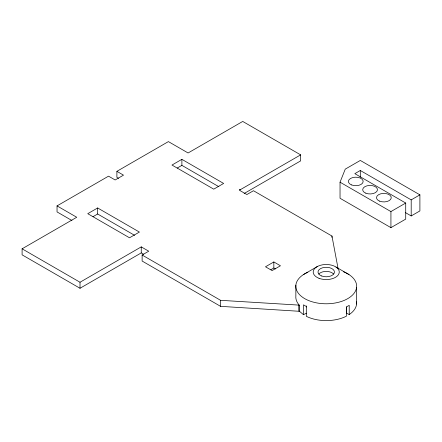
<?xml version="1.0" encoding="UTF-8"?>
<svg xmlns="http://www.w3.org/2000/svg" width="442" height="442" viewBox="0 0 442 442"><rect width="100%" height="100%" fill="white"/><g stroke="black" fill="none" stroke-linecap="round" stroke-linejoin="round"><path stroke-width="0.66" d="M306.317 307.03L306.383 305.908M419.9 194.85L411.198 199.872L360.307 170.49L354.827 173.656L405.717 203.038L405.717 219.11L390.927 227.652L340.036 198.265L340.036 182.192L345.257 169.131L360.307 160.446L419.9 194.85L419.9 210.922L411.198 215.945L405.281 212.53M143.556 254.238L141.252 252.907L80.008 288.272L22.1 254.841L22.1 248.813L80.008 282.245L141.252 246.885L148.733 251.2L142.125 255.017L142.125 261.045L220.597 306.35L299.068 311.273L299.024 304.869A30.421 17.564 0 0 1 295.858 295.963L295.858 285.178M303.24 274.72L317.571 266.399M71.958 220.536L57.04 211.922L57.04 205.895L108.544 176.159L115.152 179.977L123.506 175.154L116.892 171.341L116.892 177.364L118.544 178.319M116.892 171.341L168.396 141.606L188.093 152.976L242.73 121.434L300.637 154.866L300.637 160.894L244.144 193.508M22.1 248.813L76.737 217.265L57.04 205.895M97.649 207.967L87.748 213.679L129.506 237.79L139.407 232.072L97.649 207.967L97.649 213.994L134.639 235.348M181.883 159.335L171.982 165.048L213.74 189.159L223.641 183.441L181.883 159.335L181.883 165.363L218.867 186.717M92.991 216.685L97.649 213.994M177.225 168.054L181.883 165.363M300.637 154.866L239.387 190.226L246.868 194.546L253.481 190.729L331.953 236.034L338.064 268.493M273.841 261.951L265.487 266.775L272.101 270.592L280.449 265.769L273.841 261.951L273.841 267.979L270.858 269.697M340.036 182.192L390.927 211.574L405.717 203.038M142.125 255.017L220.597 300.322L299.284 305.124M299.284 311.124L303.477 314.693L306.317 313.24M356.567 301.787A30.421 17.564 0 0 1 349.219 314.538L346.34 313.102L346.34 306.892M239.387 189.419L240.26 189.922M273.841 267.979L275.493 268.935M335.981 267.034L348.981 274.565M411.198 199.872L411.198 215.945M390.927 211.574L390.927 227.652M360.307 170.49L360.307 177.187M356.595 287.267L356.595 304.079M349.219 314.538L349.219 305.334L346.418 306.969L346.418 316.174A30.421 17.564 0 0 1 306.306 316.312L306.306 306.466L303.477 304.853L303.477 314.693M331.953 236.034L331.953 237.371M299.068 305.245L299.068 311.273M220.597 300.322L220.597 306.35M141.252 246.885L141.252 252.907M80.008 282.245L80.008 288.272M343.528 271.775A30.421 17.564 0 0 1 349.274 297.687A30.421 17.564 0 0 1 304.041 298.239A30.421 17.564 0 0 1 307.881 272.211M318.826 274.084A8.227 4.752 0 0 1 326.179 271.41A8.227 4.752 0 0 1 333.583 274.034M319.047 278.316A13.039 7.531 0 0 0 339.241 272.482A13.039 7.531 0 0 0 320.389 265.299A13.039 7.531 0 0 0 319.047 278.316M321.699 275.996A8.227 4.752 0 0 0 334.439 272.316A8.227 4.752 0 0 0 322.544 267.786A8.227 4.752 0 0 0 321.699 275.996M351.55 184.933A7.381 4.26 0 0 0 363.136 181.811A7.381 4.26 0 0 0 352.661 177.579A7.381 4.26 0 0 0 351.55 184.933M365.849 193.187A7.381 4.26 0 0 0 377.44 190.071A7.381 4.26 0 0 0 366.965 185.833A7.381 4.26 0 0 0 365.849 193.187M379.65 201.154A7.381 4.26 0 0 0 391.236 198.033A7.381 4.26 0 0 0 380.761 193.8A7.381 4.26 0 0 0 379.65 201.154"/></g></svg>
